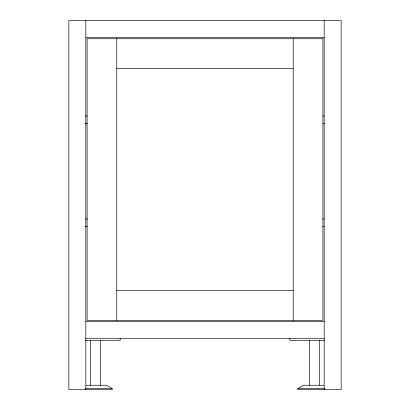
<?xml version="1.0" encoding="UTF-8"?>
<svg xmlns="http://www.w3.org/2000/svg" width="410" height="410" viewBox="0 0 410 410"><rect width="100%" height="100%" fill="white"/><g stroke="black" fill="none" stroke-linecap="round" stroke-linejoin="round"><path stroke-width="0.61" d="M85.818 37.464L324.182 37.464M116.778 68.429L293.222 68.429M85.393 115.933L87.315 115.933M322.901 115.933L324.182 115.933M85.393 123.564L87.315 123.564M322.901 123.564L324.182 123.564M85.393 218.996L87.315 218.996M322.901 218.996L324.182 218.996M85.393 226.633L87.315 226.633M322.901 226.633L324.182 226.633M116.778 290.675L293.222 290.675M85.818 321.64L324.182 321.64M85.818 338.604L324.182 338.604M85.357 340.3L120.171 340.3L120.171 338.429M324.643 340.3L289.829 340.3L289.829 338.429M86.172 385.256L106.426 385.256L112.54 388.68L85.331 388.68M323.828 385.256L303.574 385.256L297.46 388.68L324.669 388.68M112.54 389.5L68.849 389.5L68.849 20.5L341.151 20.5L341.151 389.5L297.46 389.5M324.182 20.5L324.182 389.5M319.518 340.3L319.518 385.256M309.34 340.3L309.34 385.256M293.222 38.74L293.222 320.364M116.778 38.74L116.778 320.364M100.66 340.3L100.66 385.256M90.482 340.3L90.482 385.256M85.818 20.5L85.818 389.5M322.911 38.74L87.089 38.74L87.089 320.364L322.911 320.364L322.911 38.74"/></g></svg>
